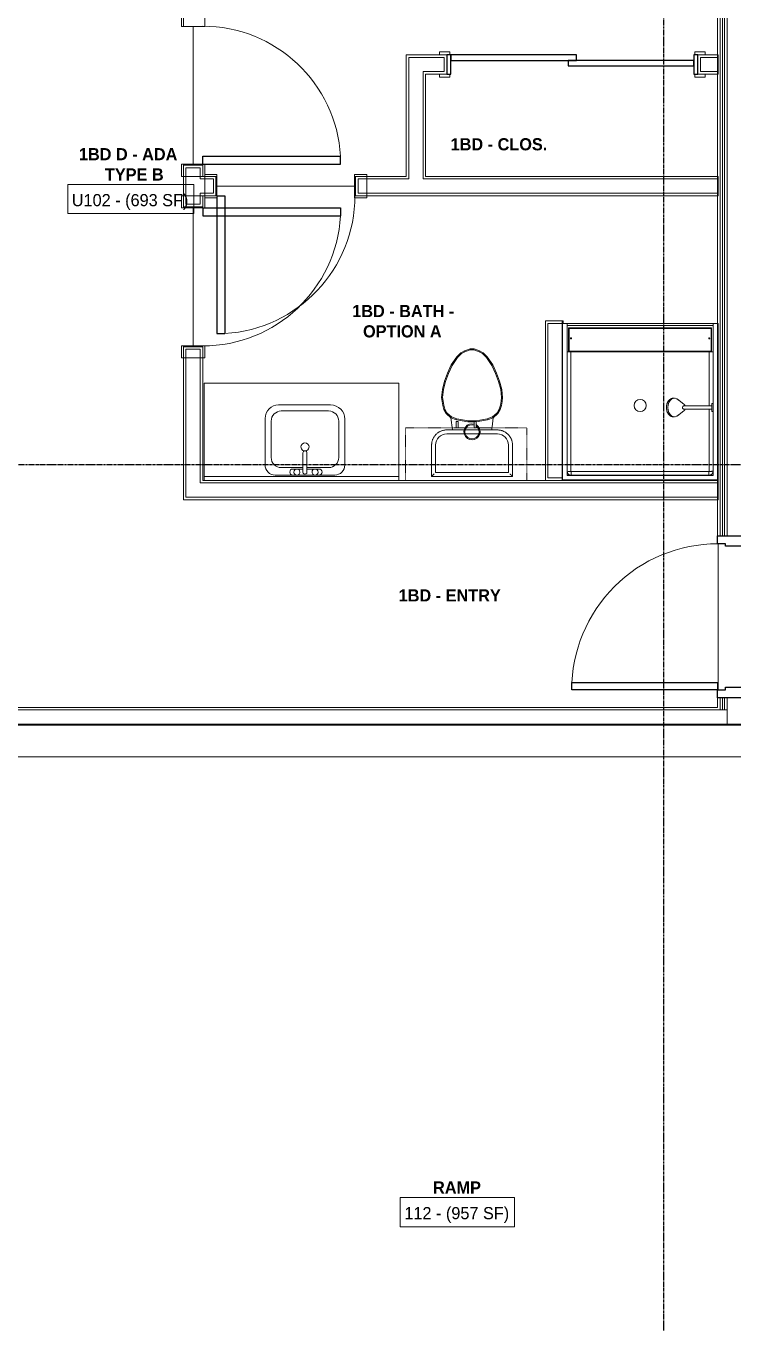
# Model space of a CAD drawing. Header units: inches. Extents: x -4093 to -1777, y 9773 to 12264.
# Drawn here: x -3638.8 to -3464.3, y 11635.5 to 11955.5 of the extents above; entities that cross this region are included whole.
import ezdxf

# ---------------------------------------------------------------- set-up
doc = ezdxf.new("R2010")
doc.units = ezdxf.units.IN
doc.header["$MEASUREMENT"] = 0
doc.linetypes.add('Dash', pattern=[0.25, 0.125, -0.125])
doc.linetypes.add('Grid Line 1_2_', pattern=[0.875, 0.5, -0.125, 0.125, -0.125])
for name, color, linetype, lineweight in [('0-1', 7, 'Continuous', 5), ('0-2', 7, 'Continuous', 9), ('A-AREA-IDEN', 2, 'Continuous', 9), ('A-DOOR-1', 7, 'Continuous', 9), ('A-DOOR-2', 10, 'Continuous', 30), ('A-DOOR-FRAM-1', 10, 'Continuous', 30), ('A-FLOR-1', 7, 'Continuous', 9), ('A-WALL-1', 7, 'Continuous', 9), ('A-WALL-2', 250, 'Continuous', 18), ('I-WALL-1', 7, 'Continuous', 9), ('P-SANR-FIXT-1', 7, 'Continuous', 9), ('Q-CASE-1', 7, 'Continuous', 9), ('Q-CASE-2', 7, 'Dash', 9), ('S-GRID-1', 1, 'Grid Line 1_2_', 30)]:
    doc.layers.add(name, color=color, linetype=linetype, lineweight=lineweight)
doc.styles.add('Century Gothic', font='ufonts.com_century-gothic.ttf', dxfattribs={"height": 3})
doc.styles.add('Century Gothic_B', font='GOTHICB.TTF', dxfattribs={"height": 3})

# ---------------------------------------------------------------- blocks, each defined once
blk = doc.blocks.new('SLIDING - FLUSH - SLIDING - FLUSH - 5-0 x 6-8-3203585-BACKGROUND - 1ST FLOOR')
at = {"layer": 'A-DOOR-1'}
for p, q in [((-30.25, 3), (-32.75, 3)), ((-32.75, 3), (-32.75, 2.25)), ((-32.75, 2.25), (-30.25, 2.25)), ((-30.25, 2.25), (-30.25, 3)), ((30.25, 3), (30.25, 2.25)), ((32.75, 3), (30.25, 3)), ((30.25, 2.25), (32.75, 2.25)), ((32.75, 2.25), (32.75, 3)), ((-30.25, -2.5), (-32.75, -2.5)), ((-32.75, -2.5), (-32.75, -3.25)), ((-30.25, -3.25), (-30.25, -2.5)), ((32.75, -2.5), (30.25, -2.5)), ((30.25, -2.5), (30.25, -3.25)), ((32.75, -3.25), (32.75, -2.5)), ((-32.75, -3.25), (-30.25, -3.25)), ((30.25, -3.25), (32.75, -3.25))]:
    blk.add_line(p, q, dxfattribs=at)
at = {"layer": 'A-DOOR-2'}
for p, q in [((1, 2.25), (-30, 2.25)), ((-30, 2.25), (-30, 0.87)), ((-30, 0.87), (1, 0.87)), ((30, 0.87), (-1, 0.87)), ((-1, 0.87), (-1, -0.5)), ((1, 0.87), (1, 2.25)), ((30, -0.5), (30, 0.87)), ((-1, -0.5), (30, -0.5))]:
    blk.add_line(p, q, dxfattribs=at)
at = {"layer": 'A-DOOR-FRAM-1'}
for p, q in [((-30, 2.25), (-31, 2.25)), ((-31, 2.25), (-31, -2.5)), ((-30, -2.5), (-30, 2.25)), ((31, 2.25), (30, 2.25)), ((30, 2.25), (30, -2.5)), ((31, -2.5), (31, 2.25)), ((-31, -2.5), (-30, -2.5)), ((30, -2.5), (31, -2.5))]:
    blk.add_line(p, q, dxfattribs=at)
blk = doc.blocks.new('SWING - SINGLE - FLUSH - SWING - FLUSH - 2-10 x 6-8 - PRIVACY-4346070-BACKGROUND - 1ST FLOOR')
at = {"layer": 'A-DOOR-1'}
for p, q in [((-20, 2.37), (-20, 2.87)), ((-20, 2.87), (-17, 2.87)), ((-20, 2.37), (-17, 2.37)), ((-20, -2.88), (-20, 2.37)), ((-17, 2.37), (-20, 2.37)), ((-17, 2.87), (-17, 2.37)), ((-17, 2.37), (-17, -2.88)), ((17, 2.37), (17, 2.87)), ((17, 2.87), (20, 2.87)), ((17, 2.37), (20, 2.37)), ((17, -2.88), (17, 2.37)), ((20, 2.37), (17, 2.37)), ((20, 2.87), (20, 2.37)), ((20, 2.37), (20, -2.88)), ((-17, -2.88), (-20, -2.88)), ((20, -2.88), (17, -2.88))]:
    blk.add_line(p, q, dxfattribs=at)
blk.add_arc((17, -2.38), 34.07, 180, 266.6343, dxfattribs=at)
at = {"layer": 'A-DOOR-2'}
for p, q in [((15, -2.38), (15, -36.38)), ((17, -2.38), (15, -2.38)), ((17, -2.38), (17, -36.38)), ((17, -36.38), (15, -36.38))]:
    blk.add_line(p, q, dxfattribs=at)
blk = doc.blocks.new('SWING - SINGLE - FLUSH - SWING - FLUSH - 2-10 x 6-8 - PRIVACY-4346066-BACKGROUND - 1ST FLOOR')
at = {"layer": 'A-DOOR-1'}
for p, q in [((-17, 2.87), (-20, 2.87)), ((-20, 2.87), (-20, -2.38)), ((-17, -2.38), (-17, 2.87)), ((20, 2.87), (17, 2.87)), ((17, 2.87), (17, -2.38)), ((20, -2.38), (20, 2.87)), ((-20, -2.38), (-17, -2.38)), ((-17, -2.38), (-20, -2.38)), ((-20, -2.38), (-20, -2.88)), ((-20, -2.88), (-17, -2.88)), ((-17, -2.88), (-17, -2.38)), ((17, -2.38), (20, -2.38)), ((20, -2.38), (17, -2.38)), ((17, -2.38), (17, -2.88)), ((17, -2.88), (20, -2.88)), ((20, -2.88), (20, -2.38))]:
    blk.add_line(p, q, dxfattribs=at)
blk.add_arc((17, 2.37), 34.07, 93.3657, 180, dxfattribs=at)
at = {"layer": 'A-DOOR-2'}
for p, q in [((15, 2.37), (15, 36.38)), ((17, 36.38), (15, 36.38)), ((17, 2.37), (17, 36.38)), ((17, 2.37), (15, 2.37))]:
    blk.add_line(p, q, dxfattribs=at)
blk = doc.blocks.new('M_Sink Vanity-Square - 500 x 440mm-1352614-BACKGROUND - 1ST FLOOR')
at = {"layer": 'P-SANR-FIXT-1'}
for p, q in [((7.96, 7.09), (-6.72, 7.09)), ((3.62, 7.09), (-2.88, 7.09)), ((-9.22, 4.59), (-9.22, -6.73)), ((0.12, 5.22), (-5.22, 5.22)), ((-2.88, 5.59), (0.12, 5.59)), ((0.12, 6.33), (0.12, 1.59)), ((1.12, 6.33), (1.12, 1.59)), ((1.12, 5.59), (3.62, 5.59)), ((6.46, 5.22), (1.12, 5.22)), ((10.46, -6.91), (10.46, 4.59)), ((-7.72, 2.72), (-7.72, -6.23)), ((8.96, -6.23), (8.96, 2.72)), ((-5.22, -8.73), (6.46, -8.73)), ((-5.72, -10.23), (7.14, -10.23))]:
    blk.add_line(p, q, dxfattribs=at)
for centre, radius, start, end in [((-6.72, 4.59), 2.5, 90, 180), ((-2.88, 6.34), 0.75, 90, 270), ((-1.88, 6.34), 0.75, 360, 180), ((0.62, 6.33), 0.5, 360, 180), ((2.62, 6.34), 0.75, 360, 180), ((3.62, 6.34), 0.75, 270, 90), ((7.96, 4.59), 2.5, 360, 90), ((-5.22, 2.72), 2.5, 90, 180), ((-1.88, 6.34), 0.75, 180, 0), ((2.62, 6.34), 0.75, 180, 360), ((6.46, 2.72), 2.5, 0, 90), ((0.62, 0.13), 1, 360, 180), ((0.62, 0.13), 1, 180, 0), ((0.62, 1.59), 0.5, 180, 0), ((-5.22, -6.23), 2.5, 180, 270), ((6.46, -6.23), 2.5, 270, 0), ((-5.72, -6.73), 3.5, 180, 270), ((7.14, -6.91), 3.32, 270, 0)]:
    blk.add_arc(centre, radius, start, end, dxfattribs=at)
blk = doc.blocks.new('Toilet-Domestic-3D - Toilet-Domestic-3D-4375995-BACKGROUND - 1ST FLOOR')
at = {"layer": 'P-SANR-FIXT-1'}
for p, q in [((-3.74, 10), (-5.13, 8)), ((-3.55, 9.84), (-4.91, 7.88)), ((-2.74, 11), (-3.74, 10)), ((-3.55, 9.84), (-3.74, 10)), ((-2.59, 10.8), (-3.55, 9.84)), ((-1.87, 11.5), (-2.74, 11)), ((-2.59, 10.8), (-2.74, 11)), ((-1.77, 11.27), (-2.59, 10.8)), ((-0.5, 12), (-1.87, 11.5)), ((-1.77, 11.27), (-1.87, 11.5)), ((-0.46, 11.75), (-1.77, 11.27)), ((-0.46, 11.75), (-0.5, 12)), ((0.5, 12), (-0.5, 12)), ((0.46, 11.75), (-0.46, 11.75)), ((0.46, 11.75), (0.5, 12)), ((1.77, 11.27), (0.46, 11.75)), ((1.87, 11.5), (0.5, 12)), ((1.77, 11.27), (1.87, 11.5)), ((2.59, 10.8), (1.77, 11.27)), ((2.74, 11), (1.87, 11.5)), ((2.59, 10.8), (2.74, 11)), ((3.55, 9.84), (2.59, 10.8)), ((3.74, 10), (2.74, 11)), ((3.55, 9.84), (3.74, 10)), ((4.91, 7.88), (3.55, 9.84)), ((5.13, 8), (3.74, 10)), ((-5.13, 8), (-6.06, 6)), ((-4.91, 7.88), (-5.83, 5.9)), ((-4.91, 7.88), (-5.13, 8)), ((4.91, 7.88), (5.13, 8)), ((5.83, 5.9), (4.91, 7.88)), ((6.06, 6), (5.13, 8)), ((-6.79, 4), (-7.33, 1.99)), ((-6.55, 3.92), (-7.08, 1.95)), ((-6.06, 6), (-6.79, 4)), ((-6.55, 3.92), (-6.79, 4)), ((-5.83, 5.9), (-6.55, 3.92)), ((-5.83, 5.9), (-6.06, 6)), ((5.83, 5.9), (6.06, 6)), ((6.55, 3.92), (5.83, 5.9)), ((6.79, 4), (6.06, 6)), ((6.55, 3.92), (6.79, 4)), ((7.08, 1.95), (6.55, 3.92)), ((7.33, 1.99), (6.79, 4)), ((-7.33, 1.99), (-7.5, 0)), ((-7.08, 1.95), (-7.33, 1.99)), ((-7.08, 1.95), (-7.25, 0)), ((7.08, 1.95), (7.33, 1.99)), ((7.25, 0), (7.08, 1.95)), ((7.5, 0), (7.33, 1.99)), ((-7.25, 0), (-7.5, 0)), ((-7.5, 0), (-7.41, -1)), ((-7.16, -0.96), (-7.41, -1)), ((-7.41, -1), (-7.24, -2)), ((-7.25, 0), (-7.16, -0.96)), ((-6.99, -1.95), (-7.24, -2)), ((-7.24, -2), (-6.97, -3)), ((-7.16, -0.96), (-6.99, -1.95)), ((-6.99, -1.95), (-6.73, -2.9)), ((-6.73, -2.9), (-6.97, -3)), ((-6.97, -3), (-6.4, -4)), ((-6.73, -2.9), (-6.21, -3.84)), ((6.21, -3.84), (6.73, -2.9)), ((6.4, -4), (6.97, -3)), ((6.73, -2.9), (6.99, -1.95)), ((6.73, -2.9), (6.97, -3)), ((6.97, -3), (7.24, -2)), ((6.99, -1.95), (7.16, -0.96)), ((6.99, -1.95), (7.24, -2)), ((7.16, -0.96), (7.25, 0)), ((7.16, -0.96), (7.41, -1)), ((7.24, -2), (7.41, -1)), ((7.25, 0), (7.5, 0)), ((7.41, -1), (7.5, 0)), ((-6.4, -4), (-6.21, -3.84)), ((-6.4, -4), (-5.21, -5)), ((-6.21, -3.84), (-5.08, -4.78)), ((-5.08, -4.78), (-5.21, -5)), ((-5.21, -5), (-4.86, -8.02)), ((-5.21, -5), (-3.84, -5.5)), ((-5.08, -4.78), (-3.77, -5.26)), ((-3.77, -5.26), (-3.84, -5.5)), ((-3.84, -5.5), (-1, -6)), ((-3.77, -5.26), (-0.98, -5.75)), ((-0.98, -5.75), (-1, -6)), ((-1, -6), (0.56, -6)), ((-0.98, -5.75), (0.98, -5.75)), ((0.98, -5.75), (3.77, -5.26)), ((0.98, -5.75), (1, -5.98)), ((1.05, -5.99), (3.84, -5.5)), ((3.77, -5.26), (5.08, -4.78)), ((3.77, -5.26), (3.84, -5.5)), ((3.84, -5.5), (5.21, -5)), ((4.86, -8.02), (5.21, -5)), ((5.08, -4.78), (6.21, -3.84)), ((5.08, -4.78), (5.21, -5)), ((5.21, -5), (6.4, -4)), ((6.21, -3.84), (6.4, -4)), ((6.25, -8.02), (-6.25, -8.02)), ((6.25, -9), (-6.25, -9)), ((6.25, -9), (-6.25, -9)), ((-9.98, -11.75), (-9.98, -19.48)), ((-9, -11.75), (-9, -18.5)), ((-9, -11.75), (-9, -18.5)), ((9, -18.5), (9, -11.75)), ((9, -18.5), (9, -11.75)), ((9.98, -19.48), (9.98, -11.75)), ((-9, -18.5), (9, -18.5)), ((-9, -18.5), (9, -18.5)), ((-9.98, -19.48), (-9.86, -19.36)), ((-9.98, -19.48), (9.98, -19.48)), ((9.86, -19.36), (9.98, -19.48))]:
    blk.add_line(p, q, dxfattribs=at)
at = {"layer": 'P-SANR-FIXT-1', "flags": 128}
for points in [[(-6.25, -8.02), (-6.4, -8.03), (-6.55, -8.03), (-6.7, -8.05), (-6.84, -8.07), (-6.99, -8.1), (-7.14, -8.13), (-7.28, -8.17), (-7.42, -8.21), (-7.56, -8.26), (-7.7, -8.32), (-7.84, -8.38), (-7.97, -8.44), (-8.1, -8.52), (-8.23, -8.59), (-8.35, -8.67), (-8.48, -8.76), (-8.59, -8.85), (-8.71, -8.95), (-8.82, -9.05), (-8.92, -9.15), (-9.03, -9.26), (-9.12, -9.38), (-9.22, -9.49), (-9.3, -9.61), (-9.39, -9.74), (-9.46, -9.86), (-9.54, -9.99), (-9.6, -10.13), (-9.67, -10.26), (-9.72, -10.4), (-9.78, -10.54), (-9.82, -10.68), (-9.86, -10.83), (-9.89, -10.97), (-9.92, -11.12), (-9.95, -11.26), (-9.96, -11.41), (-9.97, -11.56), (-9.98, -11.71), (-9.98, -11.75)], [(9.98, -11.75), (9.97, -11.6), (9.97, -11.45), (9.95, -11.3), (9.93, -11.16), (9.9, -11.01), (9.87, -10.86), (9.83, -10.72), (9.79, -10.58), (9.74, -10.44), (9.68, -10.3), (9.62, -10.16), (9.56, -10.03), (9.48, -9.9), (9.41, -9.77), (9.33, -9.65), (9.24, -9.52), (9.15, -9.41), (9.05, -9.29), (8.95, -9.18), (8.85, -9.08), (8.74, -8.97), (8.62, -8.88), (8.51, -8.78), (8.39, -8.7), (8.26, -8.61), (8.14, -8.54), (8.01, -8.46), (7.87, -8.4), (7.74, -8.33), (7.6, -8.28), (7.46, -8.22), (7.32, -8.18), (7.17, -8.14), (7.03, -8.11), (6.88, -8.08), (6.74, -8.05), (6.59, -8.04), (6.44, -8.03), (6.29, -8.02), (6.25, -8.02)]]:
    blk.add_lwpolyline(points, dxfattribs=at)
at = {"layer": 'P-SANR-FIXT-1'}
for centre, radius, start, end in [((-6.25, -11.75), 2.75, 90, 180), ((-6.25, -11.75), 2.75, 90, 180), ((0, -8.48), 2, 73.137, 0), ((0, -8.48), 1.75, 70.9831, 0), ((0, -8.48), 2, 0, 57.9286), ((0, -8.48), 1.75, 0, 51.2446), ((6.25, -11.75), 2.75, 0, 90), ((6.25, -11.75), 2.75, 360, 90)]:
    blk.add_arc(centre, radius, start, end, dxfattribs=at)
for points, knots in [([(-9.86, -19.36), (-9.86, -19.36), (-9.85, -19.35), (-9.82, -19.32), (-9.8, -19.3), (-9.78, -19.28), (-9.75, -19.25), (-9.71, -19.21), (-9.66, -19.16), (-9.6, -19.1), (-9.55, -19.05), (-9.47, -18.97), (-9.41, -18.91), (-9.37, -18.87)], [0, 0, 0, 0, 0.166667, 0.25, 0.291667, 0.333333, 0.416667, 0.5, 0.583333, 0.666667, 0.75, 0.833333, 1, 1, 1, 1]), ([(9.37, -18.87), (9.41, -18.91), (9.47, -18.97), (9.55, -19.05), (9.6, -19.1), (9.66, -19.16), (9.71, -19.21), (9.75, -19.25), (9.78, -19.28), (9.8, -19.3), (9.82, -19.32), (9.85, -19.35), (9.86, -19.36), (9.86, -19.36)], [-1, -1, -1, -1, -0.833333, -0.75, -0.666667, -0.583333, -0.5, -0.416667, -0.333333, -0.291667, -0.25, -0.166667, 0, 0, 0, 0])]:
    blk.add_open_spline(points, degree=3, knots=knots, dxfattribs=at)
for points in [[(-9.98, -19.48), (-9.98, -19.48), (-9.98, -19.48), (-9.98, -19.48)], [(9.98, -19.48), (9.98, -19.48), (9.98, -19.48), (9.98, -19.48)]]:
    blk.add_open_spline(points, degree=3, dxfattribs=at)
blk = doc.blocks.new('Bath Vanity - Bath Vanity 48_-2551079-BACKGROUND - 1ST FLOOR')
at = {"layer": 'Q-CASE-1'}
for p, q in [((-23.26, -1), (-23.26, -24)), ((24.74, -24), (24.74, -1)), ((-23.26, -24), (24.74, -24))]:
    blk.add_line(p, q, dxfattribs=at)
blk = doc.blocks.new('BATHROOM MIRROR - BATHROOM MIRROR 48_-3124766-BACKGROUND - 1ST FLOOR')
at = {"layer": 'Q-CASE-1'}
for p, q in [((24.74, 24), (-23.26, 24)), ((-23.26, 23), (-23.26, 24)), ((-23.26, 23), (24.74, 23)), ((24.74, 24), (24.74, 23))]:
    blk.add_line(p, q, dxfattribs=at)
blk = doc.blocks.new('300 Series Wall Hung Cabinet_326 - 30_-2909952-BACKGROUND - 1ST FLOOR')
at = {"layer": 'Q-CASE-1'}
for p, q in [((-2.5, -13.19), (-2.01, -13.19)), ((-2.5, -13.19), (-2.5, -14.69)), ((-2.5, -14.69), (-2.01, -14.69)), ((-2.01, -14.69), (-2.01, -13.19)), ((2, -13.19), (2.49, -13.19)), ((2, -13.19), (2, -14.69)), ((2, -14.69), (2.49, -14.69)), ((2.49, -14.69), (2.49, -13.19))]:
    blk.add_line(p, q, dxfattribs=at)
at = {"layer": 'Q-CASE-2'}
for p, q in [((15, -0.19), (-15, -0.19)), ((-15, -0.19), (-15, -13.19)), ((15, -13.19), (15, -0.19)), ((-15, -13.19), (15, -13.19))]:
    blk.add_line(p, q, dxfattribs=at)
blk = doc.blocks.new('The Shower - The Shower-4476144-BACKGROUND - 1ST FLOOR')
at = {"layer": 'P-SANR-FIXT-1'}
for p, q in [((0, 39.25), (0.12, 39.25)), ((0, 0.5), (0, 39.25)), ((1.25, 39.25), (0.12, 39.25)), ((0.12, 0.62), (0.12, 39.25)), ((1.25, 39.25), (37.25, 39.25)), ((1.25, 38.75), (1.25, 39.25)), ((1.25, 1.75), (1.25, 39.25)), ((37.25, 38.75), (1.25, 38.75)), ((37.25, 39.25), (37.25, 38.75)), ((38.38, 39.25), (37.25, 39.25)), ((37.25, 39.25), (37.25, 19.48)), ((38.38, 39.25), (38.5, 39.25)), ((38.38, 39.25), (38.38, 0.62)), ((38.5, 39.25), (38.5, 0.5)), ((1.62, 38.13), (1.62, 32.27)), ((36.88, 38.13), (1.62, 38.13)), ((36.75, 38), (1.75, 38)), ((1.75, 38), (1.75, 32.38)), ((36.75, 32.38), (36.75, 38)), ((36.88, 32.27), (36.88, 38.13)), ((1.75, 32.38), (36.75, 32.38)), ((2.2, 2.75), (2.2, 32.27)), ((36.3, 32.27), (2.2, 32.27)), ((36.3, 18.89), (36.3, 32.27)), ((36.3, 2.75), (36.3, 18.11)), ((37.25, 17.52), (37.25, 1.75)), ((38.5, 0.5), (0, 0.5)), ((38.38, 0.62), (0.12, 0.62)), ((37.25, 1.75), (1.25, 1.75)), ((1.28, 2.51), (1.3, 2.43)), ((1.37, 2.28), (1.38, 2.26)), ((1.4, 2.23), (1.42, 2.2)), ((1.51, 2.08), (1.58, 2.01)), ((1.7, 1.92), (1.73, 1.9)), ((1.93, 1.8), (2.01, 1.78)), ((2.25, 2.7), (36.25, 2.7)), ((2.25, 1.75), (2.25, 1.77)), ((2.25, 1.77), (36.25, 1.77)), ((36.25, 1.75), (36.25, 1.77)), ((36.49, 1.78), (36.57, 1.8)), ((36.77, 1.9), (36.8, 1.92)), ((36.92, 2.01), (36.99, 2.08)), ((37.08, 2.2), (37.1, 2.23)), ((37.12, 2.26), (37.13, 2.28)), ((37.2, 2.43), (37.22, 2.51))]:
    blk.add_line(p, q, dxfattribs=at)
blk.add_circle((19.25, 19), 1.5, dxfattribs=at)
for centre, radius, start, end in [((2.2, 35.56), 0.125, 0, 180), ((2.2, 35.56), 0.125, 180, 0), ((36.3, 35.56), 0.125, 0, 180), ((36.3, 35.56), 0.125, 180, 0), ((2.25, 2.75), 1, 180, 270), ((36.25, 2.75), 1, 270, 0)]:
    blk.add_arc(centre, radius, start, end, dxfattribs=at)
for centre, major_axis, start_param, end_param in [((2.2, 32.28), (-0.95, 0), 0, 1.570796), ((36.3, 32.28), (0.95, 0), 4.712389, 6.283185)]:
    blk.add_ellipse(centre, major_axis=major_axis, ratio=0.019505, start_param=start_param, end_param=end_param, dxfattribs=at)
for points, knots in [([(1.25, 2.77), (1.25, 2.77), (1.27, 2.76), (1.4, 2.76), (1.64, 2.75), (1.95, 2.75), (2.12, 2.75), (2.2, 2.75)], [-1, -1, -1, -1, -0.833333, -0.666667, -0.333333, -0.166667, 0, 0, 0, 0]), ([(1.25, 2.77), (1.25, 2.7), (1.26, 2.57), (1.34, 2.32), (1.52, 2.04), (1.8, 1.86), (2.05, 1.78), (2.18, 1.77), (2.25, 1.77)], [-1, -1, -1, -1, -0.875, -0.75, -0.5, -0.25, -0.125, 0, 0, 0, 0]), ([(1.59, 2), (1.54, 2.04), (1.47, 2.12), (1.41, 2.21), (1.38, 2.25)], [0.4611793, 0.4611793, 0.4611793, 0.4611793, 0.5714286, 0.6665731, 0.6665731, 0.6665731, 0.6665731]), ([(2.25, 1.75), (2.17, 1.75), (2.03, 1.77), (1.86, 1.82), (1.77, 1.87), (1.75, 1.88)], [0, 0, 0, 0, 0.1428571, 0.2857143, 0.3333068, 0.3333068, 0.3333068, 0.3333068]), ([(2.2, 2.75), (2.2, 2.74), (2.2, 2.74), (2.2, 2.73), (2.21, 2.72), (2.21, 2.72), (2.22, 2.71), (2.23, 2.71), (2.24, 2.7), (2.24, 2.7), (2.25, 2.7), (2.25, 2.7)], [-1, -1, -1, -1, -0.833333, -0.75, -0.666667, -0.583333, -0.416667, -0.291667, -0.208333, -0.083333, 0, 0, 0, 0]), ([(36.25, 1.77), (36.32, 1.77), (36.45, 1.78), (36.7, 1.86), (36.98, 2.04), (37.16, 2.32), (37.24, 2.57), (37.25, 2.7), (37.25, 2.77)], [-1, -1, -1, -1, -0.875, -0.75, -0.5, -0.25, -0.125, 0, 0, 0, 0]), ([(36.25, 2.7), (36.26, 2.7), (36.26, 2.7), (36.27, 2.7), (36.28, 2.71), (36.28, 2.71), (36.29, 2.72), (36.29, 2.73), (36.3, 2.74), (36.3, 2.74), (36.3, 2.75), (36.3, 2.75)], [-1, -1, -1, -1, -0.833333, -0.75, -0.666667, -0.583333, -0.416667, -0.291667, -0.208333, -0.083333, 0, 0, 0, 0]), ([(36.25, 1.8), (36.25, 1.82), (36.25, 1.91), (36.25, 2.14), (36.25, 2.45), (36.25, 2.62), (36.25, 2.7)], [-0.8333333, -0.8333333, -0.8333333, -0.8333333, -0.6666667, -0.3333333, -0.1666667, 0, 0, 0, 0]), ([(36.75, 1.88), (36.7, 1.85), (36.59, 1.8), (36.42, 1.76), (36.31, 1.75), (36.25, 1.75)], [0.6666667, 0.6666667, 0.6666667, 0.6666667, 0.7857143, 0.8928571, 1, 1, 1, 1]), ([(37.01, 2.1), (36.97, 2.05), (36.89, 1.97), (36.79, 1.91), (36.75, 1.88)], [0.4475924, 0.4475924, 0.4475924, 0.4475924, 0.5714286, 0.6665731, 0.6665731, 0.6665731, 0.6665731]), ([(37.19, 2.42), (37.18, 2.38), (37.16, 2.33), (37.13, 2.27), (37.12, 2.25)], [0.2174647, 0.2174647, 0.2174647, 0.2174647, 0.2857143, 0.3333068, 0.3333068, 0.3333068, 0.3333068])]:
    blk.add_open_spline(points, degree=3, knots=knots, dxfattribs=at)
for points in [[(1.25, 2.71), (1.25, 2.72), (1.25, 2.74), (1.25, 2.75)], [(1.38, 2.25), (1.37, 2.27), (1.36, 2.3), (1.35, 2.32)], [(1.75, 1.88), (1.71, 1.91), (1.67, 1.94), (1.63, 1.97)], [(2.25, 1.8), (2.25, 1.82), (2.25, 1.88), (2.25, 2.03), (2.25, 2.22), (2.25, 2.45), (2.25, 2.62), (2.25, 2.7)], [(37.25, 2.77), (37.25, 2.77), (37.23, 2.76), (37.13, 2.76), (36.98, 2.76), (36.78, 2.75), (36.55, 2.75), (36.38, 2.75), (36.3, 2.75)], [(37.12, 2.25), (37.09, 2.21), (37.07, 2.18), (37.04, 2.14)], [(37.25, 2.75), (37.25, 2.72), (37.25, 2.7), (37.25, 2.67)]]:
    blk.add_open_spline(points, degree=3, dxfattribs=at)
blk = doc.blocks.new('Shower Head - Shower Head-3265626-BACKGROUND - 1ST FLOOR')
at = {"layer": 'P-SANR-FIXT-1'}
for p, q in [((-0.98, 0), (-0.98, -0.26)), ((-0.98, 0), (0.98, 0)), ((0.98, -0.26), (-0.98, -0.26)), ((-0.39, -0.26), (-0.39, -1)), ((0.39, -1), (0.39, -0.26)), ((0.98, -0.26), (0.98, 0)), ((-0.39, -6.01), (-0.39, -7.27)), ((0.39, -7.27), (0.39, -6.01)), ((-2.28, -9.54), (-2.28, -9.81)), ((-0.84, -7.19), (-2.02, -8.78)), ((2.02, -8.78), (0.84, -7.19)), ((2.28, -9.81), (2.28, -9.54))]:
    blk.add_line(p, q, dxfattribs=at)
at = {"layer": 'P-SANR-FIXT-1', "flags": 128}
for points in [[(-0.39, -1), (-0.39, -1.29), (-0.39, -1.57), (-0.39, -1.85), (-0.39, -2.13), (-0.39, -2.41), (-0.39, -2.69), (-0.39, -2.96), (-0.39, -3.23), (-0.39, -3.5), (-0.39, -3.76), (-0.39, -4.02), (-0.39, -4.27), (-0.39, -4.52), (-0.39, -4.77), (-0.39, -5), (-0.39, -5.23), (-0.39, -5.46), (-0.39, -5.67), (-0.39, -5.88), (-0.39, -6.01)], [(0.39, -6.01), (0.39, -5.81), (0.39, -5.6), (0.39, -5.38), (0.39, -5.15), (0.39, -4.92), (0.39, -4.68), (0.39, -4.43), (0.39, -4.18), (0.39, -3.93), (0.39, -3.67), (0.39, -3.4), (0.39, -3.13), (0.39, -2.86), (0.39, -2.59), (0.39, -2.31), (0.39, -2.03), (0.39, -1.75), (0.39, -1.46), (0.39, -1.18), (0.39, -1)], [(-0.39, -6.87), (-0.43, -6.88), (-0.46, -6.9), (-0.49, -6.91), (-0.52, -6.93), (-0.55, -6.94), (-0.58, -6.96), (-0.61, -6.98), (-0.64, -7), (-0.67, -7.03), (-0.7, -7.05), (-0.73, -7.07), (-0.76, -7.1), (-0.78, -7.13), (-0.81, -7.16), (-0.83, -7.19), (-0.84, -7.19)], [(0.84, -7.19), (0.81, -7.16), (0.79, -7.13), (0.76, -7.1), (0.73, -7.08), (0.7, -7.05), (0.68, -7.03), (0.65, -7.01), (0.62, -6.98), (0.59, -6.97), (0.56, -6.95), (0.53, -6.93), (0.49, -6.91), (0.46, -6.9), (0.43, -6.89), (0.4, -6.87)], [(-2.28, -9.81), (-2.28, -9.88), (-2.28, -9.95), (-2.27, -10.02), (-2.25, -10.09), (-2.24, -10.16), (-2.21, -10.23), (-2.19, -10.3), (-2.16, -10.36), (-2.13, -10.43), (-2.09, -10.49), (-2.05, -10.55), (-2.01, -10.61), (-1.97, -10.67), (-1.92, -10.73), (-1.86, -10.79), (-1.81, -10.84), (-1.75, -10.89), (-1.69, -10.94), (-1.63, -10.99), (-1.57, -11.04), (-1.5, -11.08), (-1.43, -11.12), (-1.36, -11.16), (-1.28, -11.2), (-1.21, -11.24), (-1.13, -11.27), (-1.05, -11.3), (-0.97, -11.33), (-0.89, -11.36), (-0.81, -11.38), (-0.72, -11.4), (-0.64, -11.42), (-0.55, -11.44), (-0.47, -11.45), (-0.38, -11.46), (-0.29, -11.47), (-0.2, -11.48), (-0.11, -11.49), (-0.02, -11.49), (0, -11.49)], [(0, -11.49), (0.09, -11.49), (0.18, -11.48), (0.27, -11.48), (0.35, -11.47), (0.44, -11.46), (0.53, -11.44), (0.62, -11.43), (0.7, -11.41), (0.79, -11.39), (0.87, -11.36), (0.95, -11.34), (1.03, -11.31), (1.11, -11.28), (1.19, -11.25), (1.26, -11.21), (1.34, -11.17), (1.41, -11.13), (1.48, -11.09), (1.55, -11.05), (1.61, -11), (1.68, -10.95), (1.74, -10.9), (1.8, -10.85), (1.85, -10.8), (1.9, -10.74), (1.95, -10.69), (2, -10.63), (2.04, -10.57), (2.08, -10.51), (2.12, -10.44), (2.15, -10.38), (2.18, -10.31), (2.21, -10.25), (2.23, -10.18), (2.25, -10.11), (2.26, -10.04), (2.27, -9.97), (2.28, -9.9), (2.28, -9.83), (2.28, -9.81)]]:
    blk.add_lwpolyline(points, dxfattribs=at)
at = {"layer": 'P-SANR-FIXT-1'}
for centre, major_axis, start_param, end_param in [((0, -9.54), (2.28, 0), 2.468394, 4.712389), ((0, -7.27), (0.394, 0), 3.141593, 4.712389), ((0, -7.27), (-0.394, 0), 1.570796, 3.141593), ((0, -9.54), (-2.28, 0), 1.570796, 3.814791)]:
    blk.add_ellipse(centre, major_axis=major_axis, ratio=0.707107, start_param=start_param, end_param=end_param, dxfattribs=at)
blk = doc.blocks.new('CTR - 1st Phase - Unit Layouts_rvt-1-BACKGROUND - 1ST FLOOR')
at = {"layer": 'A-FLOR-1'}
for p, q in [((-3597.52, 11955.36), (-3597.52, 11921.36)), ((-3597.52, 11921.36), (-3597.52, 11955.36)), ((-3591.65, 11915.99), (-3557.65, 11915.99)), ((-3557.65, 11915.99), (-3591.65, 11915.99)), ((-3597.52, 11910.61), (-3597.52, 11876.61)), ((-3597.52, 11876.61), (-3597.52, 11910.61)), ((-3467.96, 11791.74), (-3467.96, 11827.74))]:
    blk.add_line(p, q, dxfattribs=at)
at = {"layer": 'A-WALL-1'}
for p, q in [((-3534.93, 11948.36), (-3544.9, 11948.36)), ((-3544.9, 11948.36), (-3544.9, 11947.74)), ((-3534.93, 11943.61), (-3534.93, 11948.36)), ((-3467.96, 11948.36), (-3472.93, 11948.36)), ((-3472.93, 11948.36), (-3472.93, 11943.61)), ((-3467.96, 11943.61), (-3467.96, 11948.36)), ((-3544.9, 11947.74), (-3544.9, 11943.61)), ((-3544.9, 11943.61), (-3544.9, 11918.36)), ((-3540.15, 11943.61), (-3534.93, 11943.61)), ((-3540.15, 11918.36), (-3540.15, 11943.61)), ((-3472.93, 11943.61), (-3467.96, 11943.61)), ((-3595.15, 11921.11), (-3599.9, 11921.11)), ((-3599.9, 11921.11), (-3599.9, 11910.86)), ((-3595.15, 11918.36), (-3595.15, 11921.11)), ((-3591.9, 11918.36), (-3595.15, 11918.36)), ((-3591.9, 11913.61), (-3591.9, 11918.36)), ((-3544.9, 11918.36), (-3557.4, 11918.36)), ((-3557.4, 11918.36), (-3557.4, 11913.61)), ((-3467.96, 11918.36), (-3540.15, 11918.36)), ((-3467.96, 11913.61), (-3467.96, 11918.36)), ((-3595.15, 11910.86), (-3595.15, 11913.61)), ((-3595.15, 11913.61), (-3591.9, 11913.61)), ((-3557.4, 11913.61), (-3467.96, 11913.61)), ((-3599.9, 11910.86), (-3595.15, 11910.86)), ((-3509.96, 11882.74), (-3510.59, 11882.74)), ((-3510.59, 11882.74), (-3510.59, 11843.36)), ((-3506.46, 11882.74), (-3509.96, 11882.74)), ((-3506.21, 11882.74), (-3506.46, 11882.74)), ((-3506.21, 11882.11), (-3506.21, 11882.74)), ((-3595.15, 11876.36), (-3599.9, 11876.36)), ((-3599.9, 11876.36), (-3599.9, 11843.36)), ((-3595.15, 11843.36), (-3595.15, 11876.36)), ((-3599.9, 11843.36), (-3599.9, 11839.24)), ((-3506.46, 11843.36), (-3595.15, 11843.36)), ((-3510.59, 11843.36), (-3509.96, 11843.36)), ((-3509.96, 11843.36), (-3506.46, 11843.36)), ((-3467.96, 11838.61), (-3467.96, 11843.36)), ((-3599.9, 11839.24), (-3599.9, 11838.61)), ((-3599.9, 11838.61), (-3467.96, 11838.61))]:
    blk.add_line(p, q, dxfattribs=at)
at = {"layer": 'A-WALL-2'}
for p, q in [((-3535.55, 11947.74), (-3544.27, 11947.74)), ((-3544.27, 11944.24), (-3544.27, 11947.74)), ((-3535.55, 11945.99), (-3535.55, 11947.74)), ((-3535.55, 11944.24), (-3535.55, 11945.99)), ((-3472.3, 11947.74), (-3472.3, 11945.99)), ((-3467.96, 11947.74), (-3472.3, 11947.74)), ((-3472.3, 11945.99), (-3472.3, 11944.24)), ((-3544.27, 11943.61), (-3544.27, 11944.24)), ((-3544.27, 11943.61), (-3544.27, 11918.36)), ((-3540.77, 11944.24), (-3535.55, 11944.24)), ((-3540.77, 11943.61), (-3540.77, 11944.24)), ((-3540.77, 11943.61), (-3540.77, 11918.36)), ((-3472.3, 11944.24), (-3467.96, 11944.24)), ((-3599.27, 11920.49), (-3599.27, 11911.49)), ((-3597.52, 11920.49), (-3599.27, 11920.49)), ((-3595.77, 11920.49), (-3597.52, 11920.49)), ((-3595.77, 11917.74), (-3595.77, 11920.49)), ((-3595.77, 11917.74), (-3595.15, 11917.74)), ((-3592.52, 11917.74), (-3595.15, 11917.74)), ((-3592.52, 11915.99), (-3592.52, 11917.74)), ((-3544.27, 11917.74), (-3556.77, 11917.74)), ((-3556.77, 11917.74), (-3556.77, 11915.99)), ((-3544.27, 11918.36), (-3544.27, 11917.74)), ((-3540.77, 11918.36), (-3540.77, 11917.74)), ((-3467.96, 11917.74), (-3540.77, 11917.74)), ((-3595.77, 11911.49), (-3595.77, 11914.24)), ((-3595.77, 11914.24), (-3595.15, 11914.24)), ((-3595.15, 11914.24), (-3592.52, 11914.24)), ((-3592.52, 11914.24), (-3592.52, 11915.99)), ((-3556.77, 11915.99), (-3556.77, 11914.24)), ((-3556.77, 11914.24), (-3467.96, 11914.24)), ((-3599.27, 11911.49), (-3597.52, 11911.49)), ((-3597.52, 11911.49), (-3595.77, 11911.49)), ((-3506.46, 11882.11), (-3509.96, 11882.11)), ((-3509.96, 11882.11), (-3509.96, 11843.99)), ((-3506.46, 11882.74), (-3506.46, 11882.11)), ((-3506.46, 11882.74), (-3506.46, 11882.11)), ((-3599.27, 11875.74), (-3599.27, 11843.36)), ((-3597.52, 11875.74), (-3599.27, 11875.74)), ((-3595.77, 11875.74), (-3597.52, 11875.74)), ((-3595.77, 11843.36), (-3595.77, 11875.74)), ((-3599.27, 11842.74), (-3599.27, 11843.36)), ((-3599.27, 11839.24), (-3599.27, 11842.74)), ((-3595.77, 11842.74), (-3595.77, 11843.36)), ((-3595.77, 11842.74), (-3467.96, 11842.74)), ((-3509.96, 11843.99), (-3506.46, 11843.99)), ((-3599.27, 11839.24), (-3467.96, 11839.24))]:
    blk.add_line(p, q, dxfattribs=at)
at = {"layer": '0-2'}
for name, p, rotation in [('SWING - SINGLE - FLUSH - SWING - FLUSH - 2-10 x 6-8 - PRIVACY-4346066-BACKGROUND - 1ST FLOOR', (-3597.52, 11938.36), 270), ('SWING - SINGLE - FLUSH - SWING - FLUSH - 2-10 x 6-8 - PRIVACY-4346066-BACKGROUND - 1ST FLOOR', (-3574.65, 11915.99), 180), ('SWING - SINGLE - FLUSH - SWING - FLUSH - 2-10 x 6-8 - PRIVACY-4346070-BACKGROUND - 1ST FLOOR', (-3597.52, 11893.61), 90), ('Bath Vanity - Bath Vanity 48_-2551079-BACKGROUND - 1ST FLOOR', (-3570.04, 11843.36), 180), ('M_Sink Vanity-Square - 500 x 440mm-1352614-BACKGROUND - 1ST FLOOR', (-3569.29, 11851.77), 180), ('Shower Head - Shower Head-3265626-BACKGROUND - 1ST FLOOR', (-3469.21, 11861.36), 270.0000000002282), ('300 Series Wall Hung Cabinet_326 - 30_-2909952-BACKGROUND - 1ST FLOOR', (-3530.13, 11843.18), 180), ('BATHROOM MIRROR - BATHROOM MIRROR 48_-3124766-BACKGROUND - 1ST FLOOR', (-3570.04, 11867.37), 180)]:
    blk.add_blockref(name, p, dxfattribs=dict(at, rotation=rotation))
for name, p in [('SLIDING - FLUSH - SLIDING - FLUSH - 5-0 x 6-8-3203585-BACKGROUND - 1ST FLOOR', (-3503.93, 11946.11)), ('The Shower - The Shower-4476144-BACKGROUND - 1ST FLOOR', (-3506.46, 11842.86)), ('Toilet-Domestic-3D - Toilet-Domestic-3D-4375995-BACKGROUND - 1ST FLOOR', (-3528.68, 11863.85))]:
    blk.add_blockref(name, p, dxfattribs=at)
blk = doc.blocks.new('HOLLOW METAL - UNIT DOOR-2360010-BACKGROUND - 1ST FLOOR')
at = {"layer": 'A-DOOR-1'}
blk.add_arc((18, -4.8125), 36, 180, 270, dxfattribs=at)
at = {"layer": 'A-DOOR-2'}
for p, q in [((16.25, -4.8125), (18, -4.8125)), ((16.25, -40.8125), (16.25, -4.8125)), ((18, -4.8125), (18, -40.8125)), ((18, -40.8125), (16.25, -40.8125))]:
    blk.add_line(p, q, dxfattribs=at)
at = {"layer": 'A-DOOR-FRAM-1'}
for p, q in [((-20, 3.1875), (-18, 3.1875)), ((-20, -4.8125), (-20, 3.1875)), ((-18, 3.1875), (-18, 1.25)), ((-18, 1.25), (-17.375, 1.25)), ((-17.375, 1.25), (-17.375, -2.875)), ((17.375, 1.25), (18, 1.25)), ((17.375, -2.875), (17.375, 1.25)), ((18, 3.1875), (20, 3.1875)), ((18, 1.25), (18, 3.1875)), ((20, 3.1875), (20, -4.8125)), ((-18, -2.875), (-18, -4.8125)), ((-17.375, -2.875), (-18, -2.875)), ((18, -2.875), (17.375, -2.875)), ((18, -4.8125), (18, -2.875)), ((-18, -4.8125), (-20, -4.8125)), ((20, -4.8125), (18, -4.8125))]:
    blk.add_line(p, q, dxfattribs=at)
blk = doc.blocks.new('CTR - 1st Phase - Common Walls_rvt-1-BACKGROUND - 1ST FLOOR')
at = {"layer": 'A-WALL-1'}
for p, q in [((-3468.09, 11787.36), (-3742.95, 11787.36)), ((-3742.95, 11782.99), (-3203.32, 11782.99))]:
    blk.add_line(p, q, dxfattribs=at)
at = {"layer": 'A-WALL-2'}
for p, q in [((-3467.46, 12081.69), (-3467.46, 11829.74)), ((-3466.84, 12081.69), (-3466.84, 11829.74)), ((-3466.34, 12081.69), (-3466.34, 11829.74)), ((-3465.71, 12081.69), (-3465.71, 11829.74)), ((-3467.46, 11789.74), (-3467.46, 11787.36)), ((-3466.84, 11789.74), (-3466.84, 11787.36)), ((-3466.34, 11789.74), (-3466.34, 11787.36)), ((-3465.71, 11789.74), (-3465.71, 11787.36)), ((-3742.95, 11786.74), (-3467.46, 11786.74)), ((-3467.46, 11787.36), (-3467.46, 11786.74)), ((-3467.46, 11786.74), (-3466.84, 11786.74)), ((-3467.46, 11786.74), (-3466.84, 11786.74)), ((-3466.84, 11786.74), (-3466.84, 11787.36)), ((-3466.84, 11786.74), (-3466.34, 11786.74)), ((-3466.84, 11786.74), (-3466.34, 11786.74)), ((-3466.34, 11786.74), (-3466.34, 11787.36)), ((-3466.34, 11786.74), (-3465.71, 11786.74)), ((-3466.34, 11786.74), (-3465.71, 11786.74)), ((-3465.71, 11786.74), (-3465.71, 11787.36)), ((-3465.71, 11786.74), (-3465.71, 11783.24)), ((-3742.95, 11783.24), (-3465.71, 11783.24)), ((-3465.71, 11783.24), (-3460.21, 11783.24)), ((-3465.71, 11783.24), (-3460.21, 11783.24))]:
    blk.add_line(p, q, dxfattribs=at)
at = {"layer": 'I-WALL-1'}
for p, q in [((-3468.09, 12081.69), (-3468.09, 11882.11)), ((-3468.09, 11843.36), (-3468.09, 11829.74)), ((-3468.09, 11789.74), (-3468.09, 11787.36))]:
    blk.add_line(p, q, dxfattribs=at)
at = {"layer": '0-2', "rotation": 270}
blk.add_blockref('HOLLOW METAL - UNIT DOOR-2360010-BACKGROUND - 1ST FLOOR', (-3463.27, 11809.74), dxfattribs=at)
blk = doc.blocks.new('CTR - 1st Phase - Structure_rvt-1-BACKGROUND - 1ST FLOOR')
at = {"layer": 'A-WALL-1'}
for p, q in [((-3211.32, 11783.19), (-3747.32, 11783.19)), ((-3755.32, 11775.19), (-3211.32, 11775.19))]:
    blk.add_line(p, q, dxfattribs=at)
at = {"layer": 'S-GRID-1'}
for p, q in [((-3481.32, 9772.61), (-3481.32, 12247.5)), ((-1777.25, 11847.19), (-4076.95, 11847.19))]:
    blk.add_line(p, q, dxfattribs=at)

msp = doc.modelspace()

# ---------------------------------------------------------------- linework, layer by layer
at = {"layer": 'A-AREA-IDEN', "flags": 128}
for points in [[(-3628.44, 11916.36), (-3597.35, 11916.36), (-3597.35, 11909.19), (-3628.44, 11909.19)], [(-3546.38, 11666.45), (-3518.21, 11666.45), (-3518.21, 11659.28), (-3546.38, 11659.28)]]:
    msp.add_lwpolyline(points, close=True, dxfattribs=at)

# ---------------------------------------------------------------- block references
at = {"layer": '0-1'}
for name in ['CTR - 1st Phase - Structure_rvt-1-BACKGROUND - 1ST FLOOR', 'CTR - 1st Phase - Common Walls_rvt-1-BACKGROUND - 1ST FLOOR', 'CTR - 1st Phase - Unit Layouts_rvt-1-BACKGROUND - 1ST FLOOR']:
    msp.add_blockref(name, (0, 0), dxfattribs=at)

# ---------------------------------------------------------------- texts
at = {"layer": 'A-AREA-IDEN', "char_height": 3, "attachment_point": 1}
for s, insert, width, style in [('1BD - CLOS.', (-3533.96, 11927.8), 29.29, 'Century Gothic_B'), ('1BD D - ADA', (-3625.69, 11925.35), 30.906, 'Century Gothic_B'), ('TYPE B', (-3619.27, 11920.35), 15.453, 'Century Gothic_B'), ('U102 - (693 SF)', (-3627.44, 11914.02), 35.148, 'Century Gothic'), ('1BD - BATH -', (-3558.25, 11886.65), 30.603, 'Century Gothic_B'), ('OPTION A', (-3555.58, 11881.65), 24.24, 'Century Gothic_B'), ('1BD - ENTRY', (-3546.78, 11816.51), 29.492, 'Century Gothic_B'), ('RAMP', (-3538.3, 11670.44), 14.443, 'Century Gothic_B'), ('112 - (957 SF)', (-3545.38, 11664.12), 31.613, 'Century Gothic')]:
    msp.add_mtext(s, dxfattribs=dict(at, insert=insert, width=width, style=style))

doc.saveas('drawing.dxf')
